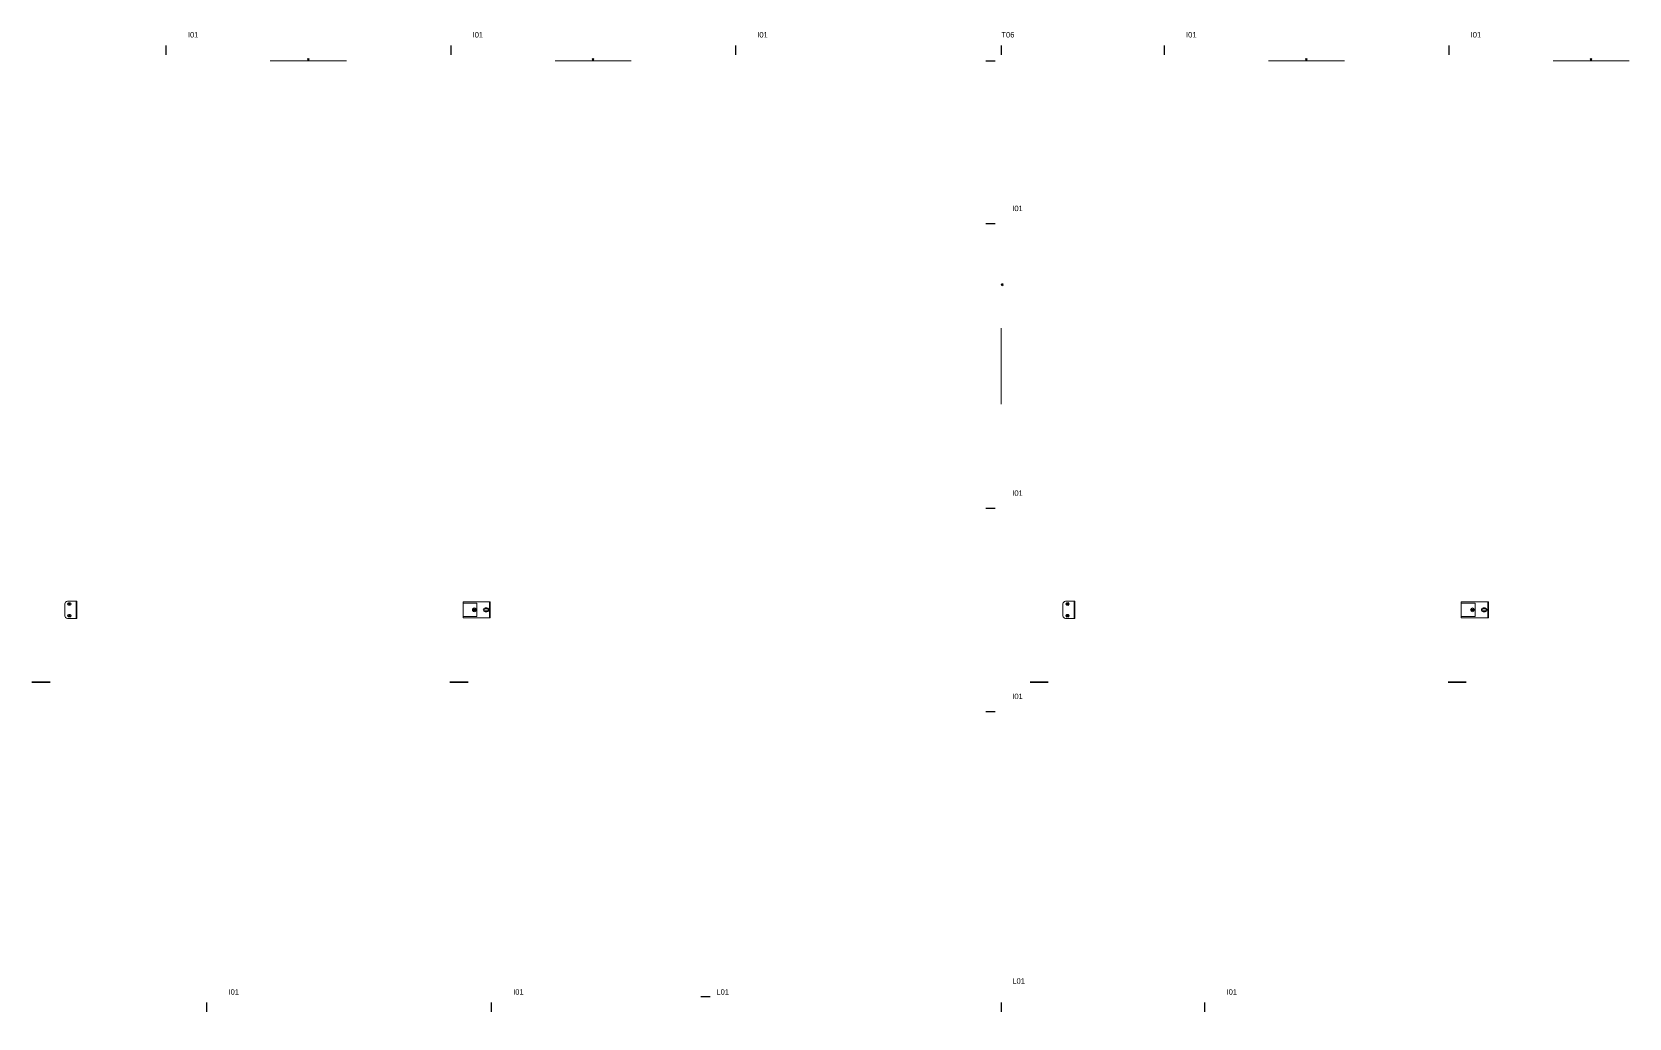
# Model space of a CAD drawing. Header units: inches. Extents: x 162 to 11993, y 18 to 332.
# Drawn here: x 3623 to 3858.7, y 39.5 to 185 of the extents above; entities that cross this region are included whole.
import ezdxf
from ezdxf.enums import TextEntityAlignment as Align

# ---------------------------------------------------------------- set-up
doc = ezdxf.new("R2010")
doc.units = ezdxf.units.IN
doc.header["$MEASUREMENT"] = 0
for name, color, linetype in [('DD2D_Geometry', 7, 'Continuous'), ('ENFASIS NEW', 7, 'Continuous'), ('Id Unión', 7, 'Continuous'), ('PV-26D', 7, 'Continuous')]:
    doc.layers.add(name, color=color, linetype=linetype)
doc.styles.get("Standard").update_dxf_attribs({"font": 'stylu.ttf'})

# ---------------------------------------------------------------- blocks, each defined once
blk = doc.blocks.new('DD40102442AB')
at = {"color": 1}
for p, q in [((0.0035, -0.0035), (-0.0035, 0.0035)), ((0.0035, 0.0035), (-0.0035, -0.0035))]:
    blk.add_line(p, q, dxfattribs=at)
blk.add_point((0, 0))
blk.add_point((0, 0))
blk.add_point((0, 0), dxfattribs=at)
blk = doc.blocks.new('DD40123072AB')
at = {"layer": 'PV-26D'}
for p, q in [((-0.8175, -0.1166, 0.75), (-0.7495, -0.1166, 0.75)), ((-0.7495, -0.1167, 0.75), (-0.8175, -0.1167, 0.75)), ((0.8175, -0.1166, 0.75), (0.7495, -0.1166, 0.75)), ((0.7495, -0.1167, 0.75), (0.8175, -0.1167, 0.75))]:
    blk.add_line(p, q, dxfattribs=at)
blk = doc.blocks.new('DD305172S')
at = {"color": 0, "linetype": 'Continuous', "lineweight": 0}
for p, q in [((-0.06, 0.0305, 0.722), (-0.0573, 0.0305, 0.722)), ((-0.06, -0.0305, 0.722), (-0.06, 0.0305, 0.722)), ((-0.0573, 0.0305, 0.722), (0.038, 0.0305, 0.722)), ((-0.0573, 0.0305, 0.722), (-0.0573, -0.0305, 0.722)), ((-0.0475, 0.007, 0.722), (-0.0405, 0.007, 0.722)), ((-0.0475, 0.004, 0.722), (-0.0475, 0.007, 0.722)), ((-0.0405, 0.004, 0.722), (-0.0475, 0.004, 0.722)), ((-0.0405, 0.007, 0.722), (-0.0405, 0.004, 0.722)), ((0.038, 0.025, 0.722), (-0.01, 0.025, 0.722)), ((-0.01, -0.025, 0.722), (-0.01, 0.025, 0.722)), ((0.038, 0.0305, 0.722), (0.042, 0.0305, 0.722)), ((0.0393, 0.025, 0.722), (0.038, 0.025, 0.722)), ((0.042, 0.025, 0.722), (0.0393, 0.025, 0.722)), ((0.042, 0.0112, 0.722), (0.042, 0.0305, 0.722)), ((0.042, 0.0096, 0.722), (0.042, 0.0112, 0.722)), ((0.042, -0.0096, 0.722), (0.042, 0.0096, 0.722)), ((1.49, 0.0308, 0.722), (1.49, 0.032, 0.722)), ((1.4935, 0.032, 0.722), (1.49, 0.032, 0.722)), ((1.49, 0.0112, 0.722), (1.49, 0.0308, 0.722)), ((1.49, 0.0096, 0.722), (1.49, 0.0112, 0.722)), ((1.49, -0.0096, 0.722), (1.49, 0.0096, 0.722)), ((1.4927, -0.032, 0.722), (1.4927, 0.032, 0.722)), ((1.525, 0.032, 0.722), (1.4935, 0.032, 0.722)), ((1.5204, 0.026, 0.722), (1.5157, 0.026, 0.722)), ((1.5157, 0.018, 0.722), (1.5204, 0.018, 0.722)), ((1.535, -0.022, 0.722), (1.535, 0.022, 0.722)), ((-0.0573, -0.0305, 0.722), (-0.06, -0.0305, 0.722)), ((-0.0573, -0.0305, 0.722), (0.038, -0.0305, 0.722)), ((-0.0475, -0.004, 0.722), (-0.0475, -0.007, 0.722)), ((-0.0475, -0.004, 0.722), (-0.0405, -0.004, 0.722)), ((-0.0405, -0.007, 0.722), (-0.0475, -0.007, 0.722)), ((-0.0405, -0.007, 0.722), (-0.0405, -0.004, 0.722)), ((-0.01, -0.025, 0.722), (0.038, -0.025, 0.722)), ((0.038, -0.025, 0.722), (0.0393, -0.025, 0.722)), ((0.038, -0.0305, 0.722), (0.042, -0.0305, 0.722)), ((0.0393, -0.025, 0.722), (0.042, -0.025, 0.722)), ((0.042, -0.0112, 0.722), (0.042, -0.0096, 0.722)), ((0.042, -0.0305, 0.722), (0.042, -0.0112, 0.722)), ((1.49, -0.0112, 0.722), (1.49, -0.0096, 0.722)), ((1.49, -0.0308, 0.722), (1.49, -0.0112, 0.722)), ((1.49, -0.032, 0.722), (1.49, -0.0308, 0.722)), ((1.4935, -0.032, 0.722), (1.49, -0.032, 0.722)), ((1.525, -0.032, 0.722), (1.4935, -0.032, 0.722)), ((1.5204, -0.018, 0.722), (1.5157, -0.018, 0.722)), ((1.5157, -0.026, 0.722), (1.5204, -0.026, 0.722))]:
    blk.add_line(p, q, dxfattribs=at)
at = {"color": 1}
for p, q in [((-0.0049, -0.0049, 0.722), (0.0049, 0.0049, 0.722)), ((0.0049, -0.0049, 0.722), (-0.0049, 0.0049, 0.722)), ((1.5131, 0.0171, 0.722), (1.523, 0.0269, 0.722)), ((1.523, 0.0171, 0.722), (1.5131, 0.0269, 0.722)), ((1.5131, -0.0269, 0.722), (1.523, -0.0171, 0.722)), ((1.523, -0.0269, 0.722), (1.5131, -0.0171, 0.722))]:
    blk.add_line(p, q, dxfattribs=at)
at = {"color": 0, "linetype": 'Continuous', "lineweight": 0}
for centre, radius, start, end in [((-0.0475, 0, 0.722), 0.00697, 90, 270), ((-0.0475, 0, 0.722), 0.00397, 90, 270), ((-0.0405, 0, 0.722), 0.00697, 270, 90), ((-0.0405, 0, 0.722), 0.00397, 270, 90), ((0, 0, 0.722), 0.00697, 90, 270), ((0, 0, 0.722), 0.00397, 90, 270), ((0, 0, 0.722), 0.00255, 90, 270), ((0, 0, 0.722), 0.00697, 270, 90), ((0, 0, 0.722), 0.00397, 270, 90), ((0, 0, 0.722), 0.00255, 270, 90), ((1.5157, 0.022, 0.722), 0.00397, 90, 270), ((1.5181, 0.022, 0.722), 0.00255, 90, 270), ((1.5181, 0.022, 0.722), 0.00255, 270, 90), ((1.5204, 0.022, 0.722), 0.00397, 270, 90), ((1.525, 0.022, 0.722), 0.01, 0, 90), ((1.5157, -0.022, 0.722), 0.00397, 90, 270), ((1.5181, -0.022, 0.722), 0.00255, 90, 270), ((1.5181, -0.022, 0.722), 0.00255, 270, 90), ((1.5204, -0.022, 0.722), 0.00397, 270, 90), ((1.525, -0.022, 0.722), 0.01, 270, 0)]:
    blk.add_arc(centre, radius, start, end, dxfattribs=at)
for p in [(0, 0, 0.722), (1.5181, 0.022, 0.722), (1.5181, -0.022, 0.722)]:
    blk.add_point(p)
blk = doc.blocks.new('DD40102466AB')
at = {"color": 1}
for p, q in [((0.0035, -0.0035), (-0.0035, 0.0035)), ((0.0035, 0.0035), (-0.0035, -0.0035))]:
    blk.add_line(p, q, dxfattribs=at)
blk.add_point((0, 0))
blk.add_point((0, 0))
blk.add_point((0, 0), dxfattribs=at)
blk = doc.blocks.new('DD101042423D')
blk.add_line((0, 0.0175), (0, -0.0175))
blk = doc.blocks.new('SPACE_DD10104242')
blk.add_blockref('DD101042423D', (0, 0))
blk = doc.blocks.new('DD101042303D')
blk.add_line((0, 0.0175), (0, -0.0175))
blk = doc.blocks.new('SPACE_DD10104230')
blk.add_blockref('DD101042303D', (0, 0))
blk = doc.blocks.new('DD101036303D')
blk.add_line((0, 0.0175), (0, -0.0175))
blk = doc.blocks.new('SPACE_DD10103630')
blk.add_blockref('DD101036303D', (0, 0))
blk = doc.blocks.new('DD101024423D')
blk.add_line((0, 0.0175), (0, -0.0175))
blk = doc.blocks.new('SPACE_DD10102442')
blk.add_blockref('DD101024423D', (0, 0))
blk = doc.blocks.new('DD101030423D')
blk.add_line((0, 0.0175), (0, -0.0175))
blk = doc.blocks.new('SPACE_DD10103042')
blk.add_blockref('DD101030423D', (0, 0))
blk = doc.blocks.new('DD101024303D')
blk.add_line((0, 0.0175), (0, -0.0175))
blk = doc.blocks.new('SPACE_DD10102430')
blk.add_blockref('DD101024303D', (0, 0))
blk = doc.blocks.new('DD20153005')
blk.add_attdef('A', text='', height=0.03).set_placement((0.376, 0.076, 0.012), align=Align.MIDDLE_CENTER)
blk = doc.blocks.new('DD20113024')
blk.add_attdef('A', text='', height=0.03).set_placement((0.376, 0.156, 0.012), align=Align.MIDDLE_CENTER)
blk = doc.blocks.new('DD20113012')
blk.add_attdef('A', text='', height=0.03).set_placement((0.376, 0.156, 0.012), align=Align.MIDDLE_CENTER)
blk = doc.blocks.new('DD20153023')
blk.add_attdef('A', text='', height=0.03).set_placement((0.376, 0.156, 0.012), align=Align.MIDDLE_CENTER)
blk = doc.blocks.new('DD20113006')
blk.add_attdef('A', text='', height=0.03).set_placement((0.376, 0.076, 0.012), align=Align.MIDDLE_CENTER)
blk = doc.blocks.new('DD20154205')
blk.add_attdef('A', text='', height=0.03).set_placement((0.5285, 0.076, 0.012), align=Align.MIDDLE_CENTER)
blk = doc.blocks.new('DD20114224')
blk.add_attdef('A', text='', height=0.03).set_placement((0.5285, 0.156, 0.012), align=Align.MIDDLE_CENTER)
blk = doc.blocks.new('DD20114212')
blk.add_attdef('A', text='', height=0.03).set_placement((0.5285, 0.156, 0.012), align=Align.MIDDLE_CENTER)
blk = doc.blocks.new('DD20154223')
blk.add_attdef('A', text='', height=0.03).set_placement((0.5285, 0.156, 0.012), align=Align.MIDDLE_CENTER)
blk = doc.blocks.new('DD20114206')
blk.add_attdef('A', text='', height=0.03).set_placement((0.5285, 0.076, 0.012), align=Align.MIDDLE_CENTER)
blk = doc.blocks.new('DD20153029')
blk.add_attdef('A', text='', height=0.03).set_placement((0.376, 0.156, 0.012), align=Align.MIDDLE_CENTER)
blk = doc.blocks.new('DD20154217')
blk.add_attdef('A', text='', height=0.03).set_placement((0.5285, 0.156, 0.012), align=Align.MIDDLE_CENTER)
blk = doc.blocks.new('DD20314212')
at = {"color": 0, "linetype": 'Continuous', "lineweight": 0}
for p, q in [((0.4935, 0.164, 0.012), (0.4935, 0.129, 0.012)), ((0.5635, 0.164, 0.012), (0.4935, 0.164, 0.012)), ((0.4935, 0.129, 0.012), (0.5635, 0.129, 0.012)), ((0.5635, 0.129, 0.012), (0.5635, 0.164, 0.012)), ((0.671, 0.1065, 0.012), (0.386, 0.1065, 0.012)), ((0.386, 0.1065, 0.012), (0.386, 0.0165, 0.012)), ((0.671, 0.0165, 0.012), (0.671, 0.1065, 0.012)), ((0.386, 0.0165, 0.012), (0.671, 0.0165, 0.012))]:
    blk.add_line(p, q, dxfattribs=at)
for centre, start, end in [((0.487, 0.1465, 0.012), 0, 180), ((0.487, 0.1465, 0.012), 180, 0), ((0.57, 0.1465, 0.012), 0, 180), ((0.57, 0.1465, 0.012), 180, 0)]:
    blk.add_arc(centre, 0.00159, start, end, dxfattribs=at)
blk.add_attdef('A', text='', height=0.03).set_placement((0.1483, 0.1978, 0.015), align=Align.MIDDLE_CENTER)
blk = doc.blocks.new('DD20152429')
blk.add_attdef('A', text='', height=0.03).set_placement((0.3, 0.156, 0.012), align=Align.MIDDLE_CENTER)
blk = doc.blocks.new('DD20112412')
blk.add_attdef('A', text='', height=0.03).set_placement((0.3, 0.156, 0.012), align=Align.MIDDLE_CENTER)
blk = doc.blocks.new('DD20152423')
blk.add_attdef('A', text='', height=0.03).set_placement((0.3, 0.156, 0.012), align=Align.MIDDLE_CENTER)
blk = doc.blocks.new('DD20112406')
blk.add_attdef('A', text='', height=0.03).set_placement((0.3, 0.076, 0.012), align=Align.MIDDLE_CENTER)
blk = doc.blocks.new('DD20153623')
blk.add_attdef('A', text='', height=0.03).set_placement((0.4525, 0.156, 0.012), align=Align.MIDDLE_CENTER)
blk = doc.blocks.new('DD20113606')
blk.add_attdef('A', text='', height=0.03).set_placement((0.4525, 0.076, 0.012), align=Align.MIDDLE_CENTER)
blk = doc.blocks.new('DD20153605')
blk.add_attdef('A', text='', height=0.03).set_placement((0.4525, 0.0721, 0.012), align=Align.MIDDLE_CENTER)
blk = doc.blocks.new('DD20113624')
blk.add_attdef('A', text='', height=0.03).set_placement((0.4525, 0.156, 0.012), align=Align.MIDDLE_CENTER)
blk = doc.blocks.new('DD80013014')
blk.add_attdef('A', text='', height=0.03).set_placement((0.3661, 0.1407, 0.009), align=Align.MIDDLE_CENTER)
blk = doc.blocks.new('DD80014214')
blk.add_attdef('A', text='', height=0.03).set_placement((0.5176, 0.1407, 0.009), align=Align.MIDDLE_CENTER)
blk = doc.blocks.new('DD80012414')
blk.add_attdef('A', text='', height=0.03).set_placement((0.3113, 0.1407, 0.009), align=Align.MIDDLE_CENTER)

msp = doc.modelspace()

# ---------------------------------------------------------------- block references
at = {"layer": 'DD2D_Geometry', "extrusion": (1.22465e-16, 1, 2.22045e-16)}
ref = msp.add_blockref('DD20112406', (-3642.63, 22.99, 183.44), dxfattribs=dict(at, xscale=39.3700787401575, yscale=39.3700787401575, zscale=39.3700787401575))
ref.add_attrib('A', 'TR0', dxfattribs={"layer": '0', "extrusion": (1.22465e-16, 1, 2.22045e-16), "height": 1.181}).set_placement((-3630.82, 25.98, 183.91), align=Align.MIDDLE_CENTER)
ref = msp.add_blockref('DD20152423', (-3642.63, 0, 183.44), dxfattribs=dict(at, xscale=39.3700787401575, yscale=39.3700787401575, zscale=39.3700787401575))
ref.add_attrib('A', 'S', dxfattribs={"layer": '0', "extrusion": (1.22465e-16, 1, 2.22045e-16), "height": 1.18}).set_placement((-3630.82, 6.14, 183.91), align=Align.MIDDLE_CENTER)
ref = msp.add_blockref('DD20114206', (-3684.64, 22.99, 183.44), dxfattribs=dict(at, xscale=39.3700787401575, yscale=39.3700787401575, zscale=39.3700787401575))
ref.add_attrib('A', 'TR0', dxfattribs={"layer": '0', "extrusion": (1.22465e-16, 1, 2.22045e-16), "height": 1.181}).set_placement((-3663.83, 25.98, 183.91), align=Align.MIDDLE_CENTER)
ref = msp.add_blockref('DD20154223', (-3684.64, 0, 183.44), dxfattribs=dict(at, xscale=39.3700787401575, yscale=39.3700787401575, zscale=39.3700787401575))
ref.add_attrib('A', 'S', dxfattribs={"layer": '0', "extrusion": (1.22465e-16, 1, 2.22045e-16), "height": 1.18}).set_placement((-3663.83, 6.14, 183.91), align=Align.MIDDLE_CENTER)
ref = msp.add_blockref('DD20114206', (-3726.65, 22.99, 183.44), dxfattribs=dict(at, xscale=39.3700787401575, yscale=39.3700787401575, zscale=39.3700787401575))
ref.add_attrib('A', 'TR0', dxfattribs={"layer": '0', "extrusion": (1.22465e-16, 1, 2.22045e-16), "height": 1.181}).set_placement((-3705.84, 25.98, 183.91), align=Align.MIDDLE_CENTER)
ref = msp.add_blockref('DD20154223', (-3726.65, 0, 183.44), dxfattribs=dict(at, xscale=39.3700787401575, yscale=39.3700787401575, zscale=39.3700787401575))
ref.add_attrib('A', 'S', dxfattribs={"layer": '0', "extrusion": (1.22465e-16, 1, 2.22045e-16), "height": 1.18}).set_placement((-3705.84, 6.14, 183.91), align=Align.MIDDLE_CENTER)
ref = msp.add_blockref('DD20113606', (-3762.67, 22.99, 183.44), dxfattribs=dict(at, xscale=39.3700787401575, yscale=39.3700787401575, zscale=39.3700787401575))
ref.add_attrib('A', 'TR0', dxfattribs={"layer": '0', "extrusion": (1.22465e-16, 1, 2.22045e-16), "height": 1.181}).set_placement((-3744.86, 25.98, 183.91), align=Align.MIDDLE_CENTER)
ref = msp.add_blockref('DD20153623', (-3762.67, 0, 183.44), dxfattribs=dict(at, xscale=39.3700787401575, yscale=39.3700787401575, zscale=39.3700787401575))
ref.add_attrib('A', 'S', dxfattribs={"layer": '0', "extrusion": (1.22465e-16, 1, 2.22045e-16), "height": 1.18}).set_placement((-3744.86, 6.14, 183.91), align=Align.MIDDLE_CENTER)
ref = msp.add_blockref('DD20112406', (-3789.92, 22.99, 183.44), dxfattribs=dict(at, xscale=39.3700787401575, yscale=39.3700787401575, zscale=39.3700787401575))
ref.add_attrib('A', 'TR0', dxfattribs={"layer": '0', "extrusion": (1.22465e-16, 1, 2.22045e-16), "height": 1.181}).set_placement((-3778.11, 25.98, 183.91), align=Align.MIDDLE_CENTER)
ref = msp.add_blockref('DD20152423', (-3789.92, 0, 183.44), dxfattribs=dict(at, xscale=39.3700787401575, yscale=39.3700787401575, zscale=39.3700787401575))
ref.add_attrib('A', 'S', dxfattribs={"layer": '0', "extrusion": (1.22465e-16, 1, 2.22045e-16), "height": 1.18}).set_placement((-3778.11, 6.14, 183.91), align=Align.MIDDLE_CENTER)
ref = msp.add_blockref('DD20114206', (-3831.93, 22.99, 183.44), dxfattribs=dict(at, xscale=39.3700787401575, yscale=39.3700787401575, zscale=39.3700787401575))
ref.add_attrib('A', 'TR0', dxfattribs={"layer": '0', "extrusion": (1.22465e-16, 1, 2.22045e-16), "height": 1.181}).set_placement((-3811.12, 25.98, 183.91), align=Align.MIDDLE_CENTER)
ref = msp.add_blockref('DD20154223', (-3831.93, 0, 183.44), dxfattribs=dict(at, xscale=39.3700787401575, yscale=39.3700787401575, zscale=39.3700787401575))
ref.add_attrib('A', 'S', dxfattribs={"layer": '0', "extrusion": (1.22465e-16, 1, 2.22045e-16), "height": 1.18}).set_placement((-3811.12, 6.14, 183.91), align=Align.MIDDLE_CENTER)
ref = msp.add_blockref('DD20114206', (-3873.93, 22.99, 183.44), dxfattribs=dict(at, xscale=39.3700787401575, yscale=39.3700787401575, zscale=39.3700787401575))
ref.add_attrib('A', 'TR0', dxfattribs={"layer": '0', "extrusion": (1.22465e-16, 1, 2.22045e-16), "height": 1.181}).set_placement((-3853.13, 25.98, 183.91), align=Align.MIDDLE_CENTER)
ref = msp.add_blockref('DD20154223', (-3873.93, 0, 183.44), dxfattribs=dict(at, xscale=39.3700787401575, yscale=39.3700787401575, zscale=39.3700787401575))
ref.add_attrib('A', 'S', dxfattribs={"layer": '0', "extrusion": (1.22465e-16, 1, 2.22045e-16), "height": 1.18}).set_placement((-3853.13, 6.14, 183.91), align=Align.MIDDLE_CENTER)
at = {"layer": 'DD2D_Geometry', "xscale": 39.3700787401575, "yscale": 39.3700787401575, "zscale": 39.3700787401575}
for name, p in [('SPACE_DD10104230', (3642.83, 182.32)), ('SPACE_DD10104230', (3684.84, 182.32)), ('SPACE_DD10103630', (3726.85, 182.32)), ('SPACE_DD10102430', (3766.1, 182.32)), ('SPACE_DD10104230', (3790.11, 182.32)), ('SPACE_DD10104230', (3832.12, 182.32)), ('SPACE_DD10104242', (3648.82, 41.06)), ('SPACE_DD10103042', (3690.82, 41.06)), ('SPACE_DD10103042', (3766.1, 41.06)), ('SPACE_DD10104242', (3796.1, 41.06))]:
    msp.add_blockref(name, p, dxfattribs=at)
at = {"layer": 'DD2D_Geometry', "extrusion": (0, -1, 2.22045e-16)}
ref = msp.add_blockref('DD20152429', (3619.01, 0, -181.21), dxfattribs=dict(at, xscale=39.3700787401575, yscale=39.3700787401575, zscale=39.3700787401575))
ref.add_attrib('A', 'S', dxfattribs={"layer": '0', "extrusion": (0, -1, 2.22045e-16), "height": 1.18}).set_placement((3630.82, 6.14, -180.73), align=Align.MIDDLE_CENTER)
ref = msp.add_blockref('DD20314212', (3643.03, 16.97, -181.21), dxfattribs=dict(at, xscale=39.3700787401575, yscale=39.3700787401575, zscale=39.3700787401575))
ref.add_attrib('A', 'S', dxfattribs={"layer": '0', "extrusion": (0, -1, 2.22045e-16), "height": 1.18}).set_placement((3648.87, 24.76, -180.62), align=Align.MIDDLE_CENTER)
ref = msp.add_blockref('DD20154217', (3643.03, 0, -181.21), dxfattribs=dict(at, xscale=39.3700787401575, yscale=39.3700787401575, zscale=39.3700787401575))
ref.add_attrib('A', 'S', dxfattribs={"layer": '0', "extrusion": (0, -1, 2.22045e-16), "height": 1.18}).set_placement((3663.83, 6.14, -180.73), align=Align.MIDDLE_CENTER)
ref = msp.add_blockref('DD20314212', (3685.04, 16.97, -181.21), dxfattribs=dict(at, xscale=39.3700787401575, yscale=39.3700787401575, zscale=39.3700787401575))
ref.add_attrib('A', 'S', dxfattribs={"layer": '0', "extrusion": (0, -1, 2.22045e-16), "height": 1.18}).set_placement((3690.88, 24.76, -180.62), align=Align.MIDDLE_CENTER)
ref = msp.add_blockref('DD20154217', (3685.04, 0, -181.21), dxfattribs=dict(at, xscale=39.3700787401575, yscale=39.3700787401575, zscale=39.3700787401575))
ref.add_attrib('A', 'S', dxfattribs={"layer": '0', "extrusion": (0, -1, 2.22045e-16), "height": 1.18}).set_placement((3705.84, 6.14, -180.73), align=Align.MIDDLE_CENTER)
ref = msp.add_blockref('DD20113624', (3727.04, 5.2, -181.21), dxfattribs=dict(at, xscale=39.3700787401575, yscale=39.3700787401575, zscale=39.3700787401575))
ref.add_attrib('A', 'TR0', dxfattribs={"layer": '0', "extrusion": (0, -1, 2.22045e-16), "height": 1.181}).set_placement((3744.86, 11.34, -180.73), align=Align.MIDDLE_CENTER)
ref = msp.add_blockref('DD20153605', (3727.04, 0, -181.21), dxfattribs=dict(at, xscale=39.3700787401575, yscale=39.3700787401575, zscale=39.3700787401575))
ref.add_attrib('A', 'S', dxfattribs={"layer": '0', "extrusion": (0, -1, 2.22045e-16), "height": 1.18}).set_placement((3744.86, 2.84, -180.73), align=Align.MIDDLE_CENTER)
at = {"layer": 'DD2D_Geometry', "xscale": 39.3700787401575, "yscale": 39.3700787401575, "zscale": 39.3700787401575}
for name, p, rotation in [('SPACE_DD10102442', (3764.48, 180.71), 270), ('SPACE_DD10104242', (3764.48, 156.69), 270), ('SPACE_DD10103042', (3764.48, 114.68), 270), ('SPACE_DD10104242', (3764.48, 84.68), 270), ('SPACE_DD10103042', (3722.44, 42.68), 90)]:
    msp.add_blockref(name, p, dxfattribs=dict(at, rotation=rotation))
at = {"layer": 'DD2D_Geometry', "extrusion": (0, -1, 2.22045e-16)}
ref = msp.add_blockref('DD20152429', (3766.3, 0, -181.21), dxfattribs=dict(at, xscale=39.3700787401575, yscale=39.3700787401575, zscale=39.3700787401575))
ref.add_attrib('A', 'S', dxfattribs={"layer": '0', "extrusion": (0, -1, 2.22045e-16), "height": 1.18}).set_placement((3778.11, 6.14, -180.73), align=Align.MIDDLE_CENTER)
ref = msp.add_blockref('DD20314212', (3790.31, 16.97, -181.21), dxfattribs=dict(at, xscale=39.3700787401575, yscale=39.3700787401575, zscale=39.3700787401575))
ref.add_attrib('A', 'S', dxfattribs={"layer": '0', "extrusion": (0, -1, 2.22045e-16), "height": 1.18}).set_placement((3796.15, 24.76, -180.62), align=Align.MIDDLE_CENTER)
ref = msp.add_blockref('DD20154217', (3790.31, 0, -181.21), dxfattribs=dict(at, xscale=39.3700787401575, yscale=39.3700787401575, zscale=39.3700787401575))
ref.add_attrib('A', 'S', dxfattribs={"layer": '0', "extrusion": (0, -1, 2.22045e-16), "height": 1.18}).set_placement((3811.12, 6.14, -180.73), align=Align.MIDDLE_CENTER)
ref = msp.add_blockref('DD20314212', (3832.32, 16.97, -181.21), dxfattribs=dict(at, xscale=39.3700787401575, yscale=39.3700787401575, zscale=39.3700787401575))
ref.add_attrib('A', 'S', dxfattribs={"layer": '0', "extrusion": (0, -1, 2.22045e-16), "height": 1.18}).set_placement((3838.16, 24.76, -180.62), align=Align.MIDDLE_CENTER)
ref = msp.add_blockref('DD20154217', (3832.32, 0, -181.21), dxfattribs=dict(at, xscale=39.3700787401575, yscale=39.3700787401575, zscale=39.3700787401575))
ref.add_attrib('A', 'S', dxfattribs={"layer": '0', "extrusion": (0, -1, 2.22045e-16), "height": 1.18}).set_placement((3853.13, 6.14, -180.73), align=Align.MIDDLE_CENTER)
at = {"layer": 'DD2D_Geometry', "extrusion": (-1, 0, 2.22045e-16)}
ref = msp.add_blockref('DD20112412', (-180.51, 28.98, -3763.37), dxfattribs=dict(at, xscale=39.3700787401575, yscale=39.3700787401575, zscale=39.3700787401575))
ref.add_attrib('A', 'TR0', dxfattribs={"layer": '0', "extrusion": (-1, 0, 2.22045e-16), "height": 1.181}).set_placement((-168.7, 35.12, -3762.9), align=Align.MIDDLE_CENTER)
at = {"layer": 'DD2D_Geometry', "extrusion": (1, -1.22465e-16, 2.22045e-16)}
ref = msp.add_blockref('DD20112412', (156.89, 28.98, 3765.6), dxfattribs=dict(at, xscale=39.3700787401575, yscale=39.3700787401575, zscale=39.3700787401575))
ref.add_attrib('A', 'TR0', dxfattribs={"layer": '0', "extrusion": (1, -1.22465e-16, 2.22045e-16), "height": 1.181}).set_placement((168.7, 35.12, 3766.07), align=Align.MIDDLE_CENTER)
at = {"layer": 'DD2D_Geometry', "extrusion": (-1, 0, 2.22045e-16)}
ref = msp.add_blockref('DD20152429', (-180.51, 0, -3763.37), dxfattribs=dict(at, xscale=39.3700787401575, yscale=39.3700787401575, zscale=39.3700787401575))
ref.add_attrib('A', 'S', dxfattribs={"layer": '0', "extrusion": (-1, 0, 2.22045e-16), "height": 1.18}).set_placement((-168.7, 6.14, -3762.9), align=Align.MIDDLE_CENTER)
ref = msp.add_blockref('DD80012414', (-180.71, 41.06, -3764.72), dxfattribs=dict(at, xscale=39.3700787401575, yscale=39.3700787401575, zscale=39.3700787401575))
ref.add_attrib('A', 'V', dxfattribs={"layer": '0', "extrusion": (-1, 0, 2.22045e-16), "height": 1.18}).set_placement((-168.45, 46.6, -3764.37), align=Align.MIDDLE_CENTER)
at = {"layer": 'DD2D_Geometry', "extrusion": (1, -1.22465e-16, 2.22045e-16)}
ref = msp.add_blockref('DD20152429', (156.89, 0, 3765.6), dxfattribs=dict(at, xscale=39.3700787401575, yscale=39.3700787401575, zscale=39.3700787401575))
ref.add_attrib('A', 'S', dxfattribs={"layer": '0', "extrusion": (1, -1.22465e-16, 2.22045e-16), "height": 1.18}).set_placement((168.7, 6.14, 3766.07), align=Align.MIDDLE_CENTER)
ref = msp.add_blockref('DD20314212', (114.88, 16.97, 3765.6), dxfattribs=dict(at, xscale=39.3700787401575, yscale=39.3700787401575, zscale=39.3700787401575))
ref.add_attrib('A', 'S', dxfattribs={"layer": '0', "extrusion": (1, -1.22465e-16, 2.22045e-16), "height": 1.18}).set_placement((120.72, 24.76, 3766.19), align=Align.MIDDLE_CENTER)
at = {"layer": 'DD2D_Geometry', "extrusion": (-1, 0, 2.22045e-16)}
ref = msp.add_blockref('DD20114224', (-156.49, 5.2, -3763.37), dxfattribs=dict(at, xscale=39.3700787401575, yscale=39.3700787401575, zscale=39.3700787401575))
ref.add_attrib('A', 'TR0', dxfattribs={"layer": '0', "extrusion": (-1, 0, 2.22045e-16), "height": 1.181}).set_placement((-135.69, 11.34, -3762.9), align=Align.MIDDLE_CENTER)
ref = msp.add_blockref('DD20114212', (-156.49, 28.98, -3763.37), dxfattribs=dict(at, xscale=39.3700787401575, yscale=39.3700787401575, zscale=39.3700787401575))
ref.add_attrib('A', 'TR0', dxfattribs={"layer": '0', "extrusion": (-1, 0, 2.22045e-16), "height": 1.181}).set_placement((-135.69, 35.12, -3762.9), align=Align.MIDDLE_CENTER)
ref = msp.add_blockref('DD80014214', (-156.69, 41.06, -3764.72), dxfattribs=dict(at, xscale=39.3700787401575, yscale=39.3700787401575, zscale=39.3700787401575))
ref.add_attrib('A', 'V', dxfattribs={"layer": '0', "extrusion": (-1, 0, 2.22045e-16), "height": 1.18}).set_placement((-136.31, 46.6, -3764.37), align=Align.MIDDLE_CENTER)
at = {"layer": 'DD2D_Geometry', "extrusion": (1, -1.22465e-16, 2.22045e-16)}
ref = msp.add_blockref('DD20114212', (114.88, 28.74, 3765.6), dxfattribs=dict(at, xscale=39.3700787401575, yscale=39.3700787401575, zscale=39.3700787401575))
ref.add_attrib('A', 'TR0', dxfattribs={"layer": '0', "extrusion": (1, -1.22465e-16, 2.22045e-16), "height": 1.181}).set_placement((135.69, 34.88, 3766.07), align=Align.MIDDLE_CENTER)
at = {"layer": 'DD2D_Geometry', "extrusion": (-1, 0, 2.22045e-16)}
ref = msp.add_blockref('DD20154205', (-156.49, 0, -3763.37), dxfattribs=dict(at, xscale=39.3700787401575, yscale=39.3700787401575, zscale=39.3700787401575))
ref.add_attrib('A', 'S', dxfattribs={"layer": '0', "extrusion": (-1, 0, 2.22045e-16), "height": 1.18}).set_placement((-135.69, 2.99, -3762.9), align=Align.MIDDLE_CENTER)
at = {"layer": 'DD2D_Geometry', "extrusion": (1, -1.22465e-16, 2.22045e-16)}
ref = msp.add_blockref('DD20154217', (114.88, 0, 3765.6), dxfattribs=dict(at, xscale=39.3700787401575, yscale=39.3700787401575, zscale=39.3700787401575))
ref.add_attrib('A', 'S', dxfattribs={"layer": '0', "extrusion": (1, -1.22465e-16, 2.22045e-16), "height": 1.18}).set_placement((135.69, 6.14, 3766.07), align=Align.MIDDLE_CENTER)
at = {"layer": 'DD2D_Geometry', "extrusion": (-1, 0, 2.22045e-16)}
ref = msp.add_blockref('DD20113012', (-114.49, 22.99, -3763.37), dxfattribs=dict(at, xscale=39.3700787401575, yscale=39.3700787401575, zscale=39.3700787401575))
ref.add_attrib('A', 'TR0', dxfattribs={"layer": '0', "extrusion": (-1, 0, 2.22045e-16), "height": 1.181}).set_placement((-99.68, 29.13, -3762.9), align=Align.MIDDLE_CENTER)
ref = msp.add_blockref('DD20113006', (-114.49, 34.76, -3763.37), dxfattribs=dict(at, xscale=39.3700787401575, yscale=39.3700787401575, zscale=39.3700787401575))
ref.add_attrib('A', 'TR0', dxfattribs={"layer": '0', "extrusion": (-1, 0, 2.22045e-16), "height": 1.181}).set_placement((-99.68, 37.76, -3762.9), align=Align.MIDDLE_CENTER)
ref = msp.add_blockref('DD20153023', (-114.49, 0, -3763.37), dxfattribs=dict(at, xscale=39.3700787401575, yscale=39.3700787401575, zscale=39.3700787401575))
ref.add_attrib('A', 'S', dxfattribs={"layer": '0', "extrusion": (-1, 0, 2.22045e-16), "height": 1.18}).set_placement((-99.68, 6.14, -3762.9), align=Align.MIDDLE_CENTER)
ref = msp.add_blockref('DD80013014', (-114.68, 41.06, -3764.72), dxfattribs=dict(at, xscale=39.3700787401575, yscale=39.3700787401575, zscale=39.3700787401575))
ref.add_attrib('A', 'V', dxfattribs={"layer": '0', "extrusion": (-1, 0, 2.22045e-16), "height": 1.18}).set_placement((-100.27, 46.6, -3764.37), align=Align.MIDDLE_CENTER)
at = {"layer": 'DD2D_Geometry', "extrusion": (1, -1.22465e-16, 2.22045e-16)}
ref = msp.add_blockref('DD20113012', (84.88, 28.98, 3765.6), dxfattribs=dict(at, xscale=39.3700787401575, yscale=39.3700787401575, zscale=39.3700787401575))
ref.add_attrib('A', 'TR0', dxfattribs={"layer": '0', "extrusion": (1, -1.22465e-16, 2.22045e-16), "height": 1.181}).set_placement((99.68, 35.12, 3766.07), align=Align.MIDDLE_CENTER)
ref = msp.add_blockref('DD20153029', (84.88, 0, 3765.6), dxfattribs=dict(at, xscale=39.3700787401575, yscale=39.3700787401575, zscale=39.3700787401575))
ref.add_attrib('A', 'S', dxfattribs={"layer": '0', "extrusion": (1, -1.22465e-16, 2.22045e-16), "height": 1.18}).set_placement((99.68, 6.14, 3766.07), align=Align.MIDDLE_CENTER)
at = {"layer": 'DD2D_Geometry', "extrusion": (-1, 0, 2.22045e-16)}
ref = msp.add_blockref('DD20114224', (-84.49, 5.2, -3763.37), dxfattribs=dict(at, xscale=39.3700787401575, yscale=39.3700787401575, zscale=39.3700787401575))
ref.add_attrib('A', 'TR0', dxfattribs={"layer": '0', "extrusion": (-1, 0, 2.22045e-16), "height": 1.181}).set_placement((-63.68, 11.34, -3762.9), align=Align.MIDDLE_CENTER)
ref = msp.add_blockref('DD20114212', (-84.49, 28.98, -3763.37), dxfattribs=dict(at, xscale=39.3700787401575, yscale=39.3700787401575, zscale=39.3700787401575))
ref.add_attrib('A', 'TR0', dxfattribs={"layer": '0', "extrusion": (-1, 0, 2.22045e-16), "height": 1.181}).set_placement((-63.68, 35.12, -3762.9), align=Align.MIDDLE_CENTER)
ref = msp.add_blockref('DD20154205', (-84.49, 0, -3763.37), dxfattribs=dict(at, xscale=39.3700787401575, yscale=39.3700787401575, zscale=39.3700787401575))
ref.add_attrib('A', 'S', dxfattribs={"layer": '0', "extrusion": (-1, 0, 2.22045e-16), "height": 1.18}).set_placement((-63.68, 2.99, -3762.9), align=Align.MIDDLE_CENTER)
ref = msp.add_blockref('DD80014214', (-84.68, 41.06, -3764.72), dxfattribs=dict(at, xscale=39.3700787401575, yscale=39.3700787401575, zscale=39.3700787401575))
ref.add_attrib('A', 'V', dxfattribs={"layer": '0', "extrusion": (-1, 0, 2.22045e-16), "height": 1.18}).set_placement((-64.3, 46.6, -3764.37), align=Align.MIDDLE_CENTER)
at = {"layer": 'DD2D_Geometry', "extrusion": (1, -1.22465e-16, 2.22045e-16)}
ref = msp.add_blockref('DD20114224', (42.87, 5.2, 3765.6), dxfattribs=dict(at, xscale=39.3700787401575, yscale=39.3700787401575, zscale=39.3700787401575))
ref.add_attrib('A', 'TR0', dxfattribs={"layer": '0', "extrusion": (1, -1.22465e-16, 2.22045e-16), "height": 1.181}).set_placement((63.68, 11.34, 3766.07), align=Align.MIDDLE_CENTER)
ref = msp.add_blockref('DD20114212', (42.87, 28.98, 3765.6), dxfattribs=dict(at, xscale=39.3700787401575, yscale=39.3700787401575, zscale=39.3700787401575))
ref.add_attrib('A', 'TR0', dxfattribs={"layer": '0', "extrusion": (1, -1.22465e-16, 2.22045e-16), "height": 1.181}).set_placement((63.68, 35.12, 3766.07), align=Align.MIDDLE_CENTER)
ref = msp.add_blockref('DD20154205', (42.87, 0, 3765.6), dxfattribs=dict(at, xscale=39.3700787401575, yscale=39.3700787401575, zscale=39.3700787401575))
ref.add_attrib('A', 'S', dxfattribs={"layer": '0', "extrusion": (1, -1.22465e-16, 2.22045e-16), "height": 1.18}).set_placement((63.68, 2.99, 3766.07), align=Align.MIDDLE_CENTER)
at = {"layer": 'DD2D_Geometry', "extrusion": (-1, 1.22465e-16, 2.22045e-16)}
ref = msp.add_blockref('DD20113024', (-72.48, 5.2, -3721.32), dxfattribs=dict(at, xscale=39.3700787401575, yscale=39.3700787401575, zscale=39.3700787401575))
ref.add_attrib('A', 'TR0', dxfattribs={"layer": '0', "extrusion": (-1, 1.22465e-16, 2.22045e-16), "height": 1.181}).set_placement((-57.68, 11.34, -3720.85), align=Align.MIDDLE_CENTER)
ref = msp.add_blockref('DD20113012', (-72.48, 28.98, -3721.32), dxfattribs=dict(at, xscale=39.3700787401575, yscale=39.3700787401575, zscale=39.3700787401575))
ref.add_attrib('A', 'TR0', dxfattribs={"layer": '0', "extrusion": (-1, 1.22465e-16, 2.22045e-16), "height": 1.181}).set_placement((-57.68, 35.12, -3720.85), align=Align.MIDDLE_CENTER)
at = {"layer": 'DD2D_Geometry', "extrusion": (1, 0, 2.22045e-16)}
ref = msp.add_blockref('DD20113012', (42.87, 22.99, 3723.55), dxfattribs=dict(at, xscale=39.3700787401575, yscale=39.3700787401575, zscale=39.3700787401575))
ref.add_attrib('A', 'TR0', dxfattribs={"layer": '0', "extrusion": (1, 0, 2.22045e-16), "height": 1.181}).set_placement((57.68, 29.13, 3724.02), align=Align.MIDDLE_CENTER)
ref = msp.add_blockref('DD20113006', (42.87, 34.76, 3723.55), dxfattribs=dict(at, xscale=39.3700787401575, yscale=39.3700787401575, zscale=39.3700787401575))
ref.add_attrib('A', 'TR0', dxfattribs={"layer": '0', "extrusion": (1, 0, 2.22045e-16), "height": 1.181}).set_placement((57.68, 37.76, 3724.02), align=Align.MIDDLE_CENTER)
at = {"layer": 'DD2D_Geometry', "extrusion": (-1, 1.22465e-16, 2.22045e-16)}
ref = msp.add_blockref('DD20153005', (-72.48, 0, -3721.32), dxfattribs=dict(at, xscale=39.3700787401575, yscale=39.3700787401575, zscale=39.3700787401575))
ref.add_attrib('A', 'S', dxfattribs={"layer": '0', "extrusion": (-1, 1.22465e-16, 2.22045e-16), "height": 1.18}).set_placement((-57.68, 2.99, -3720.85), align=Align.MIDDLE_CENTER)
at = {"layer": 'DD2D_Geometry', "extrusion": (1, 0, 2.22045e-16)}
ref = msp.add_blockref('DD80013014', (42.68, 41.06, 3722.2), dxfattribs=dict(at, xscale=39.3700787401575, yscale=39.3700787401575, zscale=39.3700787401575))
ref.add_attrib('A', 'V', dxfattribs={"layer": '0', "extrusion": (1, 0, 2.22045e-16), "height": 1.18}).set_placement((57.09, 46.6, 3722.56), align=Align.MIDDLE_CENTER)
ref = msp.add_blockref('DD20153023', (42.87, 0, 3723.55), dxfattribs=dict(at, xscale=39.3700787401575, yscale=39.3700787401575, zscale=39.3700787401575))
ref.add_attrib('A', 'S', dxfattribs={"layer": '0', "extrusion": (1, 0, 2.22045e-16), "height": 1.18}).set_placement((57.68, 6.14, 3724.02), align=Align.MIDDLE_CENTER)
at = {"layer": 'DD2D_Geometry', "extrusion": (1.22465e-16, 1, 2.22045e-16)}
ref = msp.add_blockref('DD20113024', (-3648.62, 5.2, 42.18), dxfattribs=dict(at, xscale=39.3700787401575, yscale=39.3700787401575, zscale=39.3700787401575))
ref.add_attrib('A', 'TR0', dxfattribs={"layer": '0', "extrusion": (1.22465e-16, 1, 2.22045e-16), "height": 1.181}).set_placement((-3633.82, 11.34, 42.65), align=Align.MIDDLE_CENTER)
ref = msp.add_blockref('DD20113012', (-3648.62, 28.98, 42.18), dxfattribs=dict(at, xscale=39.3700787401575, yscale=39.3700787401575, zscale=39.3700787401575))
ref.add_attrib('A', 'TR0', dxfattribs={"layer": '0', "extrusion": (1.22465e-16, 1, 2.22045e-16), "height": 1.181}).set_placement((-3633.82, 35.12, 42.65), align=Align.MIDDLE_CENTER)
ref = msp.add_blockref('DD20153005', (-3648.62, 0, 42.18), dxfattribs=dict(at, xscale=39.3700787401575, yscale=39.3700787401575, zscale=39.3700787401575))
ref.add_attrib('A', 'S', dxfattribs={"layer": '0', "extrusion": (1.22465e-16, 1, 2.22045e-16), "height": 1.18}).set_placement((-3633.82, 2.99, 42.65), align=Align.MIDDLE_CENTER)
ref = msp.add_blockref('DD20114224', (-3690.63, 5.2, 42.18), dxfattribs=dict(at, xscale=39.3700787401575, yscale=39.3700787401575, zscale=39.3700787401575))
ref.add_attrib('A', 'TR0', dxfattribs={"layer": '0', "extrusion": (1.22465e-16, 1, 2.22045e-16), "height": 1.181}).set_placement((-3669.82, 11.34, 42.65), align=Align.MIDDLE_CENTER)
ref = msp.add_blockref('DD20114212', (-3690.63, 28.98, 42.18), dxfattribs=dict(at, xscale=39.3700787401575, yscale=39.3700787401575, zscale=39.3700787401575))
ref.add_attrib('A', 'TR0', dxfattribs={"layer": '0', "extrusion": (1.22465e-16, 1, 2.22045e-16), "height": 1.181}).set_placement((-3669.82, 35.12, 42.65), align=Align.MIDDLE_CENTER)
ref = msp.add_blockref('DD20154205', (-3690.63, 0, 42.18), dxfattribs=dict(at, xscale=39.3700787401575, yscale=39.3700787401575, zscale=39.3700787401575))
ref.add_attrib('A', 'S', dxfattribs={"layer": '0', "extrusion": (1.22465e-16, 1, 2.22045e-16), "height": 1.18}).set_placement((-3669.82, 2.99, 42.65), align=Align.MIDDLE_CENTER)
ref = msp.add_blockref('DD20113024', (-3720.63, 5.2, 42.18), dxfattribs=dict(at, xscale=39.3700787401575, yscale=39.3700787401575, zscale=39.3700787401575))
ref.add_attrib('A', 'TR0', dxfattribs={"layer": '0', "extrusion": (1.22465e-16, 1, 2.22045e-16), "height": 1.181}).set_placement((-3705.82, 11.34, 42.65), align=Align.MIDDLE_CENTER)
ref = msp.add_blockref('DD20113012', (-3720.63, 28.98, 42.18), dxfattribs=dict(at, xscale=39.3700787401575, yscale=39.3700787401575, zscale=39.3700787401575))
ref.add_attrib('A', 'TR0', dxfattribs={"layer": '0', "extrusion": (1.22465e-16, 1, 2.22045e-16), "height": 1.181}).set_placement((-3705.82, 35.12, 42.65), align=Align.MIDDLE_CENTER)
ref = msp.add_blockref('DD20153005', (-3720.63, 0, 42.18), dxfattribs=dict(at, xscale=39.3700787401575, yscale=39.3700787401575, zscale=39.3700787401575))
ref.add_attrib('A', 'S', dxfattribs={"layer": '0', "extrusion": (1.22465e-16, 1, 2.22045e-16), "height": 1.18}).set_placement((-3705.82, 2.99, 42.65), align=Align.MIDDLE_CENTER)
ref = msp.add_blockref('DD20113024', (-3795.9, 5.2, 42.18), dxfattribs=dict(at, xscale=39.3700787401575, yscale=39.3700787401575, zscale=39.3700787401575))
ref.add_attrib('A', 'TR0', dxfattribs={"layer": '0', "extrusion": (1.22465e-16, 1, 2.22045e-16), "height": 1.181}).set_placement((-3781.1, 11.34, 42.65), align=Align.MIDDLE_CENTER)
ref = msp.add_blockref('DD20113012', (-3795.9, 28.98, 42.18), dxfattribs=dict(at, xscale=39.3700787401575, yscale=39.3700787401575, zscale=39.3700787401575))
ref.add_attrib('A', 'TR0', dxfattribs={"layer": '0', "extrusion": (1.22465e-16, 1, 2.22045e-16), "height": 1.181}).set_placement((-3781.1, 35.12, 42.65), align=Align.MIDDLE_CENTER)
ref = msp.add_blockref('DD20153005', (-3795.9, 0, 42.18), dxfattribs=dict(at, xscale=39.3700787401575, yscale=39.3700787401575, zscale=39.3700787401575))
ref.add_attrib('A', 'S', dxfattribs={"layer": '0', "extrusion": (1.22465e-16, 1, 2.22045e-16), "height": 1.18}).set_placement((-3781.1, 2.99, 42.65), align=Align.MIDDLE_CENTER)
ref = msp.add_blockref('DD20114224', (-3837.91, 5.2, 42.18), dxfattribs=dict(at, xscale=39.3700787401575, yscale=39.3700787401575, zscale=39.3700787401575))
ref.add_attrib('A', 'TR0', dxfattribs={"layer": '0', "extrusion": (1.22465e-16, 1, 2.22045e-16), "height": 1.181}).set_placement((-3817.1, 11.34, 42.65), align=Align.MIDDLE_CENTER)
ref = msp.add_blockref('DD20114212', (-3837.91, 28.98, 42.18), dxfattribs=dict(at, xscale=39.3700787401575, yscale=39.3700787401575, zscale=39.3700787401575))
ref.add_attrib('A', 'TR0', dxfattribs={"layer": '0', "extrusion": (1.22465e-16, 1, 2.22045e-16), "height": 1.181}).set_placement((-3817.1, 35.12, 42.65), align=Align.MIDDLE_CENTER)
ref = msp.add_blockref('DD20154205', (-3837.91, 0, 42.18), dxfattribs=dict(at, xscale=39.3700787401575, yscale=39.3700787401575, zscale=39.3700787401575))
ref.add_attrib('A', 'S', dxfattribs={"layer": '0', "extrusion": (1.22465e-16, 1, 2.22045e-16), "height": 1.18}).set_placement((-3817.1, 2.99, 42.65), align=Align.MIDDLE_CENTER)
at = {"layer": 'DD2D_Geometry', "extrusion": (0, -1, 2.22045e-16)}
ref = msp.add_blockref('DD80013014', (3618.82, 41.06, -41.3), dxfattribs=dict(at, xscale=39.3700787401575, yscale=39.3700787401575, zscale=39.3700787401575))
ref.add_attrib('A', 'V', dxfattribs={"layer": '0', "extrusion": (0, -1, 2.22045e-16), "height": 1.18}).set_placement((3633.23, 46.6, -40.94), align=Align.MIDDLE_CENTER)
ref = msp.add_blockref('DD80014214', (3648.82, 41.06, -41.3), dxfattribs=dict(at, xscale=39.3700787401575, yscale=39.3700787401575, zscale=39.3700787401575))
ref.add_attrib('A', 'V', dxfattribs={"layer": '0', "extrusion": (0, -1, 2.22045e-16), "height": 1.18}).set_placement((3669.19, 46.6, -40.94), align=Align.MIDDLE_CENTER)
ref = msp.add_blockref('DD80013014', (3690.82, 41.06, -41.3), dxfattribs=dict(at, xscale=39.3700787401575, yscale=39.3700787401575, zscale=39.3700787401575))
ref.add_attrib('A', 'V', dxfattribs={"layer": '0', "extrusion": (0, -1, 2.22045e-16), "height": 1.18}).set_placement((3705.24, 46.6, -40.94), align=Align.MIDDLE_CENTER)
ref = msp.add_blockref('DD80013014', (3766.1, 41.06, -41.3), dxfattribs=dict(at, xscale=39.3700787401575, yscale=39.3700787401575, zscale=39.3700787401575))
ref.add_attrib('A', 'V', dxfattribs={"layer": '0', "extrusion": (0, -1, 2.22045e-16), "height": 1.18}).set_placement((3780.51, 46.6, -40.94), align=Align.MIDDLE_CENTER)
ref = msp.add_blockref('DD80014214', (3796.1, 41.06, -41.3), dxfattribs=dict(at, xscale=39.3700787401575, yscale=39.3700787401575, zscale=39.3700787401575))
ref.add_attrib('A', 'V', dxfattribs={"layer": '0', "extrusion": (0, -1, 2.22045e-16), "height": 1.18}).set_placement((3816.48, 46.6, -40.94), align=Align.MIDDLE_CENTER)
ref = msp.add_blockref('DD20113012', (3619.01, 22.99, -39.95), dxfattribs=dict(at, xscale=39.3700787401575, yscale=39.3700787401575, zscale=39.3700787401575))
ref.add_attrib('A', 'TR0', dxfattribs={"layer": '0', "extrusion": (0, -1, 2.22045e-16), "height": 1.181}).set_placement((3633.82, 29.13, -39.47), align=Align.MIDDLE_CENTER)
ref = msp.add_blockref('DD20113006', (3619.01, 34.76, -39.95), dxfattribs=dict(at, xscale=39.3700787401575, yscale=39.3700787401575, zscale=39.3700787401575))
ref.add_attrib('A', 'TR0', dxfattribs={"layer": '0', "extrusion": (0, -1, 2.22045e-16), "height": 1.181}).set_placement((3633.82, 37.76, -39.47), align=Align.MIDDLE_CENTER)
ref = msp.add_blockref('DD20153023', (3619.01, 0, -39.95), dxfattribs=dict(at, xscale=39.3700787401575, yscale=39.3700787401575, zscale=39.3700787401575))
ref.add_attrib('A', 'S', dxfattribs={"layer": '0', "extrusion": (0, -1, 2.22045e-16), "height": 1.18}).set_placement((3633.82, 6.14, -39.47), align=Align.MIDDLE_CENTER)
ref = msp.add_blockref('DD20114212', (3649.01, 22.99, -39.95), dxfattribs=dict(at, xscale=39.3700787401575, yscale=39.3700787401575, zscale=39.3700787401575))
ref.add_attrib('A', 'TR0', dxfattribs={"layer": '0', "extrusion": (0, -1, 2.22045e-16), "height": 1.181}).set_placement((3669.82, 29.13, -39.47), align=Align.MIDDLE_CENTER)
ref = msp.add_blockref('DD20114206', (3649.01, 34.76, -39.95), dxfattribs=dict(at, xscale=39.3700787401575, yscale=39.3700787401575, zscale=39.3700787401575))
ref.add_attrib('A', 'TR0', dxfattribs={"layer": '0', "extrusion": (0, -1, 2.22045e-16), "height": 1.181}).set_placement((3669.82, 37.76, -39.47), align=Align.MIDDLE_CENTER)
ref = msp.add_blockref('DD20154223', (3649.01, 0, -39.95), dxfattribs=dict(at, xscale=39.3700787401575, yscale=39.3700787401575, zscale=39.3700787401575))
ref.add_attrib('A', 'S', dxfattribs={"layer": '0', "extrusion": (0, -1, 2.22045e-16), "height": 1.18}).set_placement((3669.82, 6.14, -39.47), align=Align.MIDDLE_CENTER)
ref = msp.add_blockref('DD20113012', (3691.02, 22.99, -39.95), dxfattribs=dict(at, xscale=39.3700787401575, yscale=39.3700787401575, zscale=39.3700787401575))
ref.add_attrib('A', 'TR0', dxfattribs={"layer": '0', "extrusion": (0, -1, 2.22045e-16), "height": 1.181}).set_placement((3705.82, 29.13, -39.47), align=Align.MIDDLE_CENTER)
ref = msp.add_blockref('DD20113006', (3691.02, 34.76, -39.95), dxfattribs=dict(at, xscale=39.3700787401575, yscale=39.3700787401575, zscale=39.3700787401575))
ref.add_attrib('A', 'TR0', dxfattribs={"layer": '0', "extrusion": (0, -1, 2.22045e-16), "height": 1.181}).set_placement((3705.82, 37.76, -39.47), align=Align.MIDDLE_CENTER)
ref = msp.add_blockref('DD20153023', (3691.02, 0, -39.95), dxfattribs=dict(at, xscale=39.3700787401575, yscale=39.3700787401575, zscale=39.3700787401575))
ref.add_attrib('A', 'S', dxfattribs={"layer": '0', "extrusion": (0, -1, 2.22045e-16), "height": 1.18}).set_placement((3705.82, 6.14, -39.47), align=Align.MIDDLE_CENTER)
ref = msp.add_blockref('DD20113012', (3766.3, 22.99, -39.95), dxfattribs=dict(at, xscale=39.3700787401575, yscale=39.3700787401575, zscale=39.3700787401575))
ref.add_attrib('A', 'TR0', dxfattribs={"layer": '0', "extrusion": (0, -1, 2.22045e-16), "height": 1.181}).set_placement((3781.1, 29.13, -39.47), align=Align.MIDDLE_CENTER)
ref = msp.add_blockref('DD20113006', (3766.3, 34.76, -39.95), dxfattribs=dict(at, xscale=39.3700787401575, yscale=39.3700787401575, zscale=39.3700787401575))
ref.add_attrib('A', 'TR0', dxfattribs={"layer": '0', "extrusion": (0, -1, 2.22045e-16), "height": 1.181}).set_placement((3781.1, 37.76, -39.47), align=Align.MIDDLE_CENTER)
ref = msp.add_blockref('DD20153023', (3766.3, 0, -39.95), dxfattribs=dict(at, xscale=39.3700787401575, yscale=39.3700787401575, zscale=39.3700787401575))
ref.add_attrib('A', 'S', dxfattribs={"layer": '0', "extrusion": (0, -1, 2.22045e-16), "height": 1.18}).set_placement((3781.1, 6.14, -39.47), align=Align.MIDDLE_CENTER)
ref = msp.add_blockref('DD20114212', (3796.3, 22.99, -39.95), dxfattribs=dict(at, xscale=39.3700787401575, yscale=39.3700787401575, zscale=39.3700787401575))
ref.add_attrib('A', 'TR0', dxfattribs={"layer": '0', "extrusion": (0, -1, 2.22045e-16), "height": 1.181}).set_placement((3817.1, 29.13, -39.47), align=Align.MIDDLE_CENTER)
ref = msp.add_blockref('DD20114206', (3796.3, 34.76, -39.95), dxfattribs=dict(at, xscale=39.3700787401575, yscale=39.3700787401575, zscale=39.3700787401575))
ref.add_attrib('A', 'TR0', dxfattribs={"layer": '0', "extrusion": (0, -1, 2.22045e-16), "height": 1.181}).set_placement((3817.1, 37.76, -39.47), align=Align.MIDDLE_CENTER)
ref = msp.add_blockref('DD20154223', (3796.3, 0, -39.95), dxfattribs=dict(at, xscale=39.3700787401575, yscale=39.3700787401575, zscale=39.3700787401575))
ref.add_attrib('A', 'S', dxfattribs={"layer": '0', "extrusion": (0, -1, 2.22045e-16), "height": 1.18}).set_placement((3817.1, 6.14, -39.47), align=Align.MIDDLE_CENTER)
at = {"layer": 'ENFASIS NEW', "xscale": 39.3700787401575, "yscale": 39.3700787401575, "zscale": 39.3700787401575}
for p in [(3663.83, 180.97), (3705.84, 180.97), (3811.12, 180.97), (3853.13, 180.97)]:
    msp.add_blockref('DD40102442AB', p, dxfattribs=at)
for name, p, rotation in [('DD40102466AB', (3766.23, 147.71), 90), ('DD305172S', (3688.33, 99.72), 180), ('DD305172S', (3835.62, 99.72), 180), ('DD40123072AB', (3655.23, 84.46), 180), ('DD40123072AB', (3802.52, 84.46), 180)]:
    msp.add_blockref(name, p, dxfattribs=dict(at, rotation=rotation))

# ---------------------------------------------------------------- texts
at = {"layer": 'Id Unión'}
for s, p in [('I01', (3646.07, 184.19)), ('I01', (3688.08, 184.19)), ('I01', (3730.09, 184.19)), ('T06', (3766.11, 184.19)), ('I01', (3793.36, 184.19)), ('I01', (3835.36, 184.19)), ('I01', (3767.72, 158.56)), ('I01', (3767.72, 116.55)), ('I01', (3767.72, 86.55)), ('L01', (3767.72, 44.54)), ('I01', (3652.06, 42.93)), ('I01', (3694.06, 42.93)), ('L01', (3724.06, 42.93)), ('I01', (3799.34, 42.93))]:
    msp.add_text(s, height=0.807, dxfattribs=at).set_placement(p)

doc.saveas('drawing.dxf')
